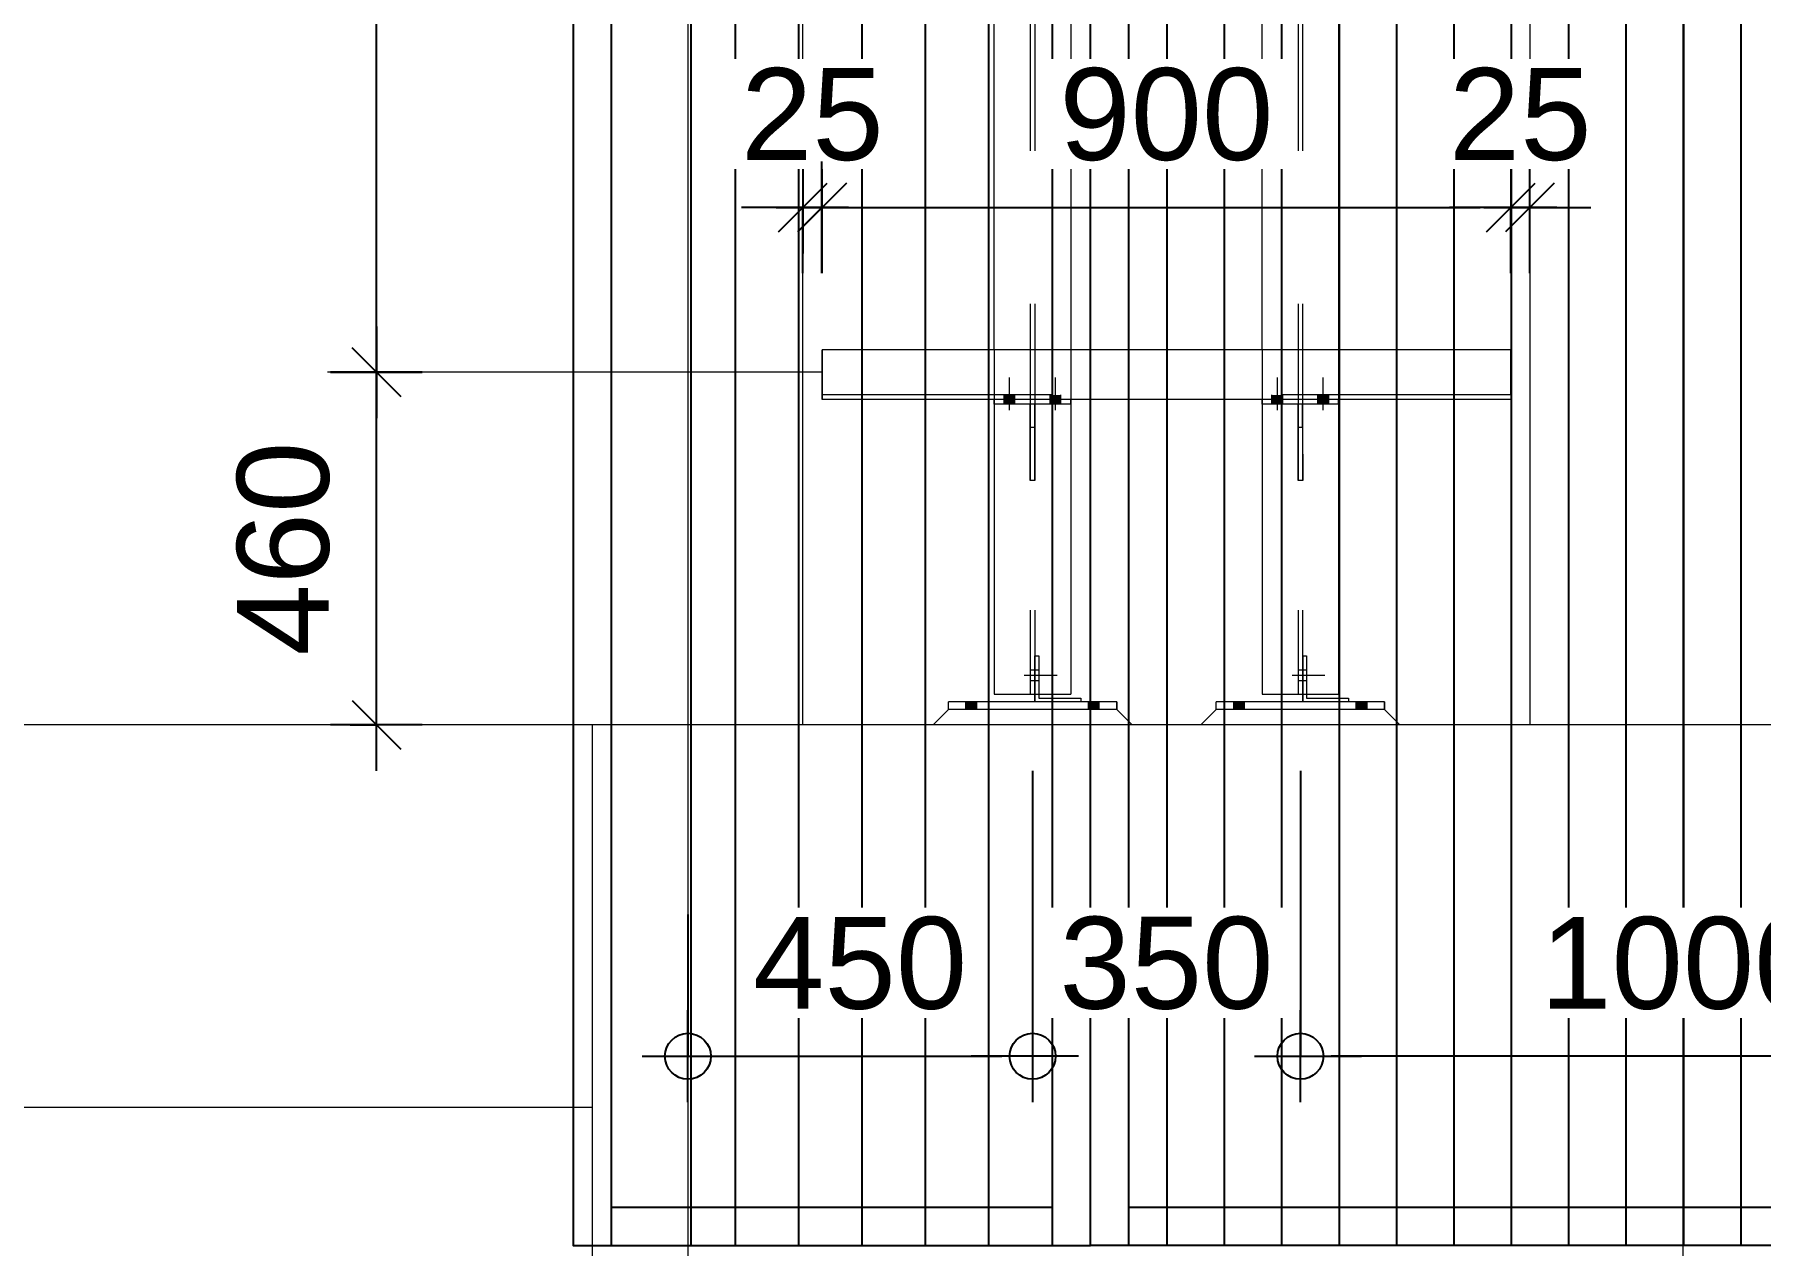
# Model space of a CAD drawing. Header units: millimetres. Extents: x 663313 to 1226001, y 1431724 to 1620898.
# Drawn here: x 663576.175 to 663578.43, y 1524735.198 to 1524736.78 of the extents above; entities that cross this region are included whole.
import ezdxf

# ---------------------------------------------------------------- set-up
doc = ezdxf.new("R2010")
doc.units = ezdxf.units.MM
for name, pattern in [('Grid Line', [22.225, 12.7, -3.175, 3.175, -3.175]), ('HIDDEN', [0.375, 0.25, -0.125]), ('XKITLINE00', [0]), ('XKITLINE02', [4, 2, -2])]:
    doc.linetypes.add(name, pattern=pattern)
doc.layers.get('Defpoints').update_dxf_attribs({"color": 140})
doc.layers.add('000 - 0_HIDE_OBJ_FRAMING_DEF_SUB', color=1, linetype='Continuous', plot=False)
doc.layers.add('000 - D I M', color=1, linetype='Continuous')
doc.layers.add('VPORT', color=250, linetype='Continuous')
for name, color, linetype, lineweight in [('A-GENM', 29, 'Continuous', 9), ('Bolt', 7, 'Continuous', 0), ('Part', 2, 'Continuous', 0), ('S-GRID', 1, 'Continuous', 9)]:
    doc.layers.add(name, color=color, linetype=linetype, lineweight=lineweight)
doc.styles.add('Arial', font='arial.ttf')
doc.dimstyles.new('Dim - 40 - Cen', dxfattribs={"dimscale": 0.04, "dimtxt": 3, "dimasz": 1, "dimexe": 0, "dimexo": 2.5, "dimgap": 1.5, "dimtad": 1, "dimdec": 0, "dimlfac": 1000, "dimzin": 1, "dimdsep": 46, "dimtxsty": 'Arial', "dimblk": 'CEN1', "dimcen": 0.09, "dimclrd": 1, "dimclre": 49, "dimclrt": 3, "dimadec": 0, "dimazin": 0, "dimtfac": 1, "dimtdec": 0, "dimtix": 1, "dimtofl": 0, "dimtmove": 2, "dimatfit": 3, "dimfxl": 1, "dimtfill": 1, "dimtfillclr": 256, "dimtolj": 1, "dimtzin": 0, "dimarcsym": 0})
doc.dimstyles.new('Dim - 40 - End', dxfattribs={"dimscale": 0.04, "dimtxt": 3, "dimasz": 1, "dimexe": 0, "dimexo": 2.5, "dimgap": 1.5, "dimtad": 1, "dimdec": 0, "dimlfac": 1000, "dimzin": 1, "dimdsep": 46, "dimtxsty": 'Arial', "dimblk": 'END', "dimcen": 0.09, "dimclrd": 1, "dimclre": 49, "dimclrt": 3, "dimadec": 0, "dimazin": 0, "dimtfac": 1, "dimtdec": 0, "dimtix": 1, "dimtofl": 0, "dimtmove": 2, "dimatfit": 3, "dimfxl": 1, "dimtfill": 1, "dimtfillclr": 256, "dimtolj": 1, "dimtzin": 0, "dimarcsym": 0})

# ---------------------------------------------------------------- blocks, each defined once
blk = doc.blocks.new('GM_Louver Grill Vertical Z1 - Z Profile-V256-ENT 4 ELE-2 sheet')
at = {"layer": '000 - 0_HIDE_OBJ_FRAMING_DEF_SUB'}
blk.add_line((-142238.2, 105670), (-142238.2, 110050), dxfattribs=at)
blk = doc.blocks.new('5')
at = {"layer": '000 - 0_HIDE_OBJ_FRAMING_DEF_SUB'}
for p, q in [((1849149.8, 110050), (1849149.8, 105670)), ((1849726.1, 105670), (1849726.1, 110050)), ((1849826.1, 105670), (1849826.1, 110050)), ((1849149.8, 105720), (1849726.1, 105720)), ((1849826.1, 105720), (1851226.1, 105720))]:
    blk.add_line(p, q, dxfattribs=at)
for points in [[(1849776.1, 110050), (1849099.8, 110050), (1849099.8, 105670), (1849776.1, 105670)], [(1849776.1, 110050), (1851276.1, 110050), (1851276.1, 105670), (1849776.1, 105670)]]:
    blk.add_lwpolyline(points, close=True, dxfattribs=at)
at = {"layer": 'A-GENM'}
for p in [(1991550.2, 0), (1991633, 0), (1991715.8, 0), (1991798.6, 0), (1991881.5, 0), (1992114.3, 0), (1992189.3, 0), (1992264.3, 0), (1992339.3, 0), (1992414.3, 0), (1992489.3, 0), (1992564.3, 0), (1992639.3, 0), (1992714.3, 0), (1992789.3, 0), (1992864.3, 0)]:
    blk.add_blockref('GM_Louver Grill Vertical Z1 - Z Profile-V256-ENT 4 ELE-2 sheet', p, dxfattribs=at)
blk = doc.blocks.new('CEN1')
at = {"color": 1}
for p, q in [((0, 1.5), (0, -1.5)), ((1.5, 0), (-1.5, 0))]:
    blk.add_line(p, q, dxfattribs=at)
at = {"color": 3}
blk.add_circle((0, 0), 0.75, dxfattribs=at)
blk = doc.blocks.new('*D4167')
at = {"layer": '000 - D I M', "color": 49, "lineweight": -2, "transparency": 16777216}
for p, q in [((663577.8288, 1524735.7015), (663577.8288, 1524735.4452)), ((663578.8285, 1524735.6005), (663578.8285, 1524735.4452))]:
    blk.add_line(p, q, dxfattribs=at)
at = {"layer": '000 - D I M', "color": 1, "lineweight": -2, "transparency": 16777216}
blk.add_line((663578.7885, 1524735.4452), (663577.8688, 1524735.4452), dxfattribs=at)
at = {"layer": 'Defpoints', "color": 0, "transparency": 16777216}
for p in [(663577.8288, 1524735.8015), (663578.8285, 1524735.7005), (663577.8288, 1524735.4452)]:
    blk.add_point(p, dxfattribs=at)
at = {"layer": '000 - D I M', "color": 1, "lineweight": -2, "transparency": 16777216, "xscale": 0.04, "yscale": 0.04, "zscale": 0.04, "rotation": 180}
blk.add_blockref('CEN1', (663577.8288, 1524735.4452), dxfattribs=at)
at = {"layer": '000 - D I M', "color": 1, "lineweight": -2, "transparency": 16777216, "xscale": 0.04, "yscale": 0.04, "zscale": 0.04}
blk.add_blockref('CEN1', (663578.8285, 1524735.4452), dxfattribs=at)
at = {"layer": '000 - D I M', "color": 3, "transparency": 16777216, "insert": (663578.3286, 1524735.5664), "char_height": 0.12, "attachment_point": 5, "style": 'Arial', "bg_fill": 3, "box_fill_scale": 1.1, "bg_fill_color": 256, "bg_fill_true_color": 13158600, "bg_fill_transparency": 0}
blk.add_mtext('\\A1;1000', dxfattribs=at)
blk = doc.blocks.new('*A15522025')
at = {"layer": 'Bolt'}
for points in [[(268.458, 157.265), (268.458, 157.225), (268.365, 157.225), (268.365, 157.265)], [(268.459, 157.225), (268.459, 157.185), (268.365, 157.185), (268.365, 157.225)], [(268.858, 157.265), (268.858, 157.225), (268.765, 157.225), (268.765, 157.265)], [(268.859, 157.225), (268.859, 157.185), (268.765, 157.185), (268.765, 157.225)]]:
    blk.add_hatch(color=256, dxfattribs=at).paths.add_polyline_path(points, flags=17)
at = {"layer": 'Bolt', "linetype": 'XKITLINE00', "lineweight": 0}
for p, q in [((268.412, 157.132), (268.412, 157.418)), ((268.812, 157.132), (268.812, 157.418)), ((268.365, 157.225), (268.365, 157.265)), ((268.365, 157.185), (268.365, 157.225)), ((268.458, 157.225), (268.458, 157.265)), ((268.459, 157.185), (268.459, 157.225)), ((268.765, 157.225), (268.765, 157.265)), ((268.765, 157.185), (268.765, 157.225)), ((268.858, 157.225), (268.858, 157.265)), ((268.859, 157.185), (268.859, 157.225))]:
    blk.add_line(p, q, dxfattribs=at)
blk = doc.blocks.new('*A15532026')
at = {"layer": 'Part', "linetype": 'XKITLINE00', "lineweight": 0}
for p, q in [((268.591434, 156.985138), (268.591434, 157.185138)), ((268.631434, 157.185138), (268.591434, 157.185138)), ((268.631434, 156.985138), (268.631434, 157.185138)), ((268.63202, 156.518471), (268.63202, 157.185138)), ((268.591873, 156.518471), (268.591434, 156.985138)), ((268.591434, 156.985138), (268.631434, 156.985138)), ((268.631434, 156.985138), (268.631873, 156.518471)), ((268.63202, 156.518471), (268.591873, 156.518471)), ((268.631873, 156.518471), (268.63202, 156.518471))]:
    blk.add_line(p, q, dxfattribs=at)
at = {"layer": 'Part', "linetype": 'XKITLINE02', "lineweight": 0}
for p, q in [((268.591434, 157.185138), (268.59202, 157.185138)), ((268.59202, 157.185138), (268.59202, 156.518471)), ((268.631434, 157.185138), (268.63202, 157.185138)), ((268.63202, 157.185138), (268.631434, 157.185138)), ((268.59202, 156.518471), (268.591873, 156.518471))]:
    blk.add_line(p, q, dxfattribs=at)
blk = doc.blocks.new('*A15542027')
at = {"layer": 'Part', "linetype": 'XKITLINE00', "lineweight": 0}
for p, q in [((268.278101, 157.185138), (268.278101, 157.225138)), ((268.944768, 157.185138), (268.278101, 157.185138)), ((268.944768, 157.185138), (268.944768, 157.225138)), ((268.945353, 157.185138), (268.944768, 157.185138)), ((268.945353, 157.185138), (268.944768, 157.185138)), ((268.945353, 157.225138), (268.945353, 157.185138))]:
    blk.add_line(p, q, dxfattribs=at)
at = {"layer": 'Part', "linetype": 'XKITLINE02', "lineweight": 0}
for p, q in [((268.945353, 157.225138), (268.278101, 157.225138)), ((268.278686, 157.185138), (268.278686, 157.225138)), ((268.944768, 157.225138), (268.945353, 157.225138))]:
    blk.add_line(p, q, dxfattribs=at)
blk = doc.blocks.new('*A15552028')
at = {"layer": 'Bolt'}
for points in [[(270.792, 157.265), (270.792, 157.225), (270.698, 157.225), (270.698, 157.265)], [(270.792, 157.225), (270.792, 157.185), (270.698, 157.185), (270.698, 157.225)], [(271.192, 157.265), (271.192, 157.225), (271.098, 157.225), (271.098, 157.265)], [(271.192, 157.225), (271.192, 157.185), (271.098, 157.185), (271.098, 157.225)]]:
    blk.add_hatch(color=256, dxfattribs=at).paths.add_polyline_path(points, flags=17)
at = {"layer": 'Bolt', "linetype": 'XKITLINE00', "lineweight": 0}
for p, q in [((270.745, 157.132), (270.745, 157.418)), ((271.145, 157.132), (271.145, 157.418)), ((270.698, 157.225), (270.698, 157.265)), ((270.698, 157.185), (270.698, 157.225)), ((270.792, 157.225), (270.792, 157.265)), ((270.792, 157.185), (270.792, 157.225)), ((271.098, 157.225), (271.098, 157.265)), ((271.098, 157.185), (271.098, 157.225)), ((271.192, 157.225), (271.192, 157.265)), ((271.192, 157.185), (271.192, 157.225))]:
    blk.add_line(p, q, dxfattribs=at)
blk = doc.blocks.new('*A15562029')
at = {"layer": 'Part', "linetype": 'XKITLINE00', "lineweight": 0}
for p, q in [((270.924767, 156.985138), (270.924767, 157.185138)), ((270.964767, 157.185138), (270.924767, 157.185138)), ((270.964767, 156.985138), (270.964767, 157.185138)), ((270.965352, 156.518471), (270.965352, 157.185138)), ((270.925206, 156.518471), (270.924767, 156.985138)), ((270.924767, 156.985138), (270.964767, 156.985138)), ((270.964767, 156.985138), (270.965206, 156.518471)), ((270.965352, 156.518471), (270.925206, 156.518471)), ((270.965206, 156.518471), (270.965352, 156.518471))]:
    blk.add_line(p, q, dxfattribs=at)
at = {"layer": 'Part', "linetype": 'XKITLINE02', "lineweight": 0}
for p, q in [((270.924767, 157.185138), (270.925352, 157.185138)), ((270.925352, 157.185138), (270.925352, 156.518471)), ((270.964767, 157.185138), (270.965352, 157.185138)), ((270.965352, 157.185138), (270.964767, 157.185138)), ((270.925352, 156.518471), (270.925206, 156.518471))]:
    blk.add_line(p, q, dxfattribs=at)
blk = doc.blocks.new('*A15572030')
at = {"layer": 'Part', "linetype": 'XKITLINE00', "lineweight": 0}
for p, q in [((270.611434, 157.185138), (270.611434, 157.225138)), ((271.2781, 157.185138), (270.611434, 157.185138)), ((271.2781, 157.185138), (271.2781, 157.225138)), ((271.278686, 157.185138), (271.2781, 157.185138)), ((271.278686, 157.185138), (271.2781, 157.185138)), ((271.278686, 157.225138), (271.278686, 157.185138))]:
    blk.add_line(p, q, dxfattribs=at)
at = {"layer": 'Part', "linetype": 'XKITLINE02', "lineweight": 0}
for p, q in [((271.278686, 157.225138), (270.611434, 157.225138)), ((270.612019, 157.185138), (270.612019, 157.225138)), ((271.2781, 157.225138), (271.278686, 157.225138))]:
    blk.add_line(p, q, dxfattribs=at)
blk = doc.blocks.new('*A15582031')
at = {"layer": 'Bolt'}
for points in [[(268.126, 154.592), (268.126, 154.525), (268.032, 154.525), (268.032, 154.592)], [(269.192, 154.592), (269.192, 154.525), (269.099, 154.525), (269.099, 154.592)]]:
    blk.add_hatch(color=256, dxfattribs=at).paths.add_polyline_path(points, flags=17)
at = {"layer": 'Bolt', "linetype": 'XKITLINE00', "lineweight": 0}
for p, q in [((268.032, 154.525), (268.032, 154.592)), ((268.079, 154.525), (268.079, 154.592)), ((268.126, 154.525), (268.126, 154.592)), ((269.099, 154.525), (269.099, 154.592)), ((269.146, 154.525), (269.146, 154.592)), ((269.192, 154.525), (269.192, 154.592))]:
    blk.add_line(p, q, dxfattribs=at)
blk = doc.blocks.new('*A15592032')
at = {"layer": 'Bolt', "linetype": 'XKITLINE02', "lineweight": 0}
for p, q in [((268.592229, 154.871804), (268.632229, 154.871804)), ((268.632168, 154.871804), (268.665502, 154.871804)), ((268.539463, 154.825138), (268.825597, 154.825138)), ((268.592297, 154.778471), (268.632297, 154.778471)), ((268.632358, 154.778471), (268.665692, 154.778471))]:
    blk.add_line(p, q, dxfattribs=at)
blk = doc.blocks.new('*A15602033')
at = {"layer": 'Part', "linetype": 'XKITLINE02', "lineweight": 0}
for p, q in [((268.632117, 154.991804), (268.665743, 154.991804)), ((268.632117, 154.991804), (268.632117, 154.658471)), ((268.63241, 154.591804), (268.63241, 154.991804)), ((268.66545, 154.991804), (268.66545, 154.658471)), ((268.665743, 154.991804), (268.665743, 154.658471)), ((269.03241, 154.591804), (268.632117, 154.591804))]:
    blk.add_line(p, q, dxfattribs=at)
at = {"layer": 'Part', "linetype": 'XKITLINE00', "lineweight": 0}
for p, q in [((268.632117, 154.658471), (268.632117, 154.591804)), ((268.66545, 154.658471), (268.66545, 154.625138)), ((268.66545, 154.625138), (269.032117, 154.625138)), ((268.665743, 154.658471), (268.665743, 154.625138)), ((269.032117, 154.625138), (269.03241, 154.625138)), ((269.03241, 154.625138), (269.032117, 154.625138)), ((269.032117, 154.625138), (269.032117, 154.591804)), ((269.03241, 154.625138), (269.03241, 154.591804))]:
    blk.add_line(p, q, dxfattribs=at)
blk = doc.blocks.new('*A15612034')
at = {"layer": 'Part', "linetype": 'XKITLINE00', "lineweight": 0}
for p, q in [((267.878662, 154.525138), (267.745231, 154.391804)), ((269.345328, 154.525138), (267.878662, 154.525138)), ((269.345865, 154.525138), (269.345328, 154.525138)), ((269.345328, 154.525138), (269.478564, 154.391804)), ((269.479296, 154.391804), (269.345865, 154.525138))]:
    blk.add_line(p, q, dxfattribs=at)
at = {"layer": 'Part', "linetype": 'XKITLINE02', "lineweight": 0}
for p, q in [((267.745963, 154.391804), (267.879198, 154.525138)), ((269.345865, 154.525138), (269.345328, 154.525138)), ((267.745231, 154.391804), (267.745963, 154.391804)), ((269.479296, 154.391804), (267.745231, 154.391804))]:
    blk.add_line(p, q, dxfattribs=at)
blk = doc.blocks.new('*A15622035')
at = {"layer": 'Part', "linetype": 'XKITLINE00', "lineweight": 0}
for p, q in [((269.345865, 154.591804), (267.878662, 154.591804)), ((267.878662, 154.525138), (267.878662, 154.591804)), ((269.345328, 154.591804), (269.345865, 154.591804)), ((269.345328, 154.591804), (269.345328, 154.525138)), ((269.345865, 154.525138), (269.345865, 154.591804)), ((269.345865, 154.525138), (267.878662, 154.525138)), ((269.345328, 154.525138), (269.345865, 154.525138))]:
    blk.add_line(p, q, dxfattribs=at)
at = {"layer": 'Part', "linetype": 'XKITLINE02', "lineweight": 0}
blk.add_line((267.879198, 154.525138), (267.879198, 154.591804), dxfattribs=at)
blk = doc.blocks.new('*A15632036')
at = {"layer": 'Bolt'}
for points in [[(270.459, 154.592), (270.459, 154.525), (270.366, 154.525), (270.366, 154.592)], [(271.526, 154.592), (271.526, 154.525), (271.432, 154.525), (271.432, 154.592)]]:
    blk.add_hatch(color=256, dxfattribs=at).paths.add_polyline_path(points, flags=17)
at = {"layer": 'Bolt', "linetype": 'XKITLINE00', "lineweight": 0}
for p, q in [((270.366, 154.525), (270.366, 154.592)), ((270.412, 154.525), (270.412, 154.592)), ((270.459, 154.525), (270.459, 154.592)), ((271.432, 154.525), (271.432, 154.592)), ((271.479, 154.525), (271.479, 154.592)), ((271.526, 154.525), (271.526, 154.592))]:
    blk.add_line(p, q, dxfattribs=at)
blk = doc.blocks.new('*A15642037')
at = {"layer": 'Bolt', "linetype": 'XKITLINE02', "lineweight": 0}
for p, q in [((270.925562, 154.871804), (270.965562, 154.871804)), ((270.965501, 154.871804), (270.998834, 154.871804)), ((270.872796, 154.825138), (271.158929, 154.825138)), ((270.92563, 154.778471), (270.96563, 154.778471)), ((270.965691, 154.778471), (270.999024, 154.778471))]:
    blk.add_line(p, q, dxfattribs=at)
blk = doc.blocks.new('*A15652038')
at = {"layer": 'Part', "linetype": 'XKITLINE02', "lineweight": 0}
for p, q in [((270.96545, 154.991804), (270.999076, 154.991804)), ((270.96545, 154.991804), (270.96545, 154.658471)), ((270.965742, 154.591804), (270.965742, 154.991804)), ((270.998783, 154.991804), (270.998783, 154.658471)), ((270.999076, 154.991804), (270.999076, 154.658471)), ((271.365742, 154.591804), (270.96545, 154.591804))]:
    blk.add_line(p, q, dxfattribs=at)
at = {"layer": 'Part', "linetype": 'XKITLINE00', "lineweight": 0}
for p, q in [((270.96545, 154.658471), (270.96545, 154.591804)), ((270.998783, 154.658471), (270.998783, 154.625138)), ((270.998783, 154.625138), (271.36545, 154.625138)), ((270.999076, 154.658471), (270.999076, 154.625138)), ((271.36545, 154.625138), (271.365742, 154.625138)), ((271.365742, 154.625138), (271.36545, 154.625138)), ((271.36545, 154.625138), (271.36545, 154.591804)), ((271.365742, 154.625138), (271.365742, 154.591804))]:
    blk.add_line(p, q, dxfattribs=at)
blk = doc.blocks.new('*A15662039')
at = {"layer": 'Part', "linetype": 'XKITLINE00', "lineweight": 0}
for p, q in [((270.211995, 154.525138), (270.078564, 154.391804)), ((271.678661, 154.525138), (270.211995, 154.525138)), ((271.679197, 154.525138), (271.678661, 154.525138)), ((271.678661, 154.525138), (271.811897, 154.391804)), ((271.812628, 154.391804), (271.679197, 154.525138))]:
    blk.add_line(p, q, dxfattribs=at)
at = {"layer": 'Part', "linetype": 'XKITLINE02', "lineweight": 0}
for p, q in [((270.079295, 154.391804), (270.212531, 154.525138)), ((271.679197, 154.525138), (271.678661, 154.525138)), ((270.078564, 154.391804), (270.079295, 154.391804)), ((271.812628, 154.391804), (270.078564, 154.391804))]:
    blk.add_line(p, q, dxfattribs=at)
blk = doc.blocks.new('*A15672040')
at = {"layer": 'Part', "linetype": 'XKITLINE00', "lineweight": 0}
for p, q in [((271.679197, 154.591804), (270.211995, 154.591804)), ((270.211995, 154.525138), (270.211995, 154.591804)), ((271.678661, 154.591804), (271.679197, 154.591804)), ((271.678661, 154.591804), (271.678661, 154.525138)), ((271.679197, 154.525138), (271.679197, 154.591804)), ((271.679197, 154.525138), (270.211995, 154.525138)), ((271.678661, 154.525138), (271.679197, 154.525138))]:
    blk.add_line(p, q, dxfattribs=at)
at = {"layer": 'Part', "linetype": 'XKITLINE02', "lineweight": 0}
blk.add_line((270.212531, 154.525138), (270.212531, 154.591804), dxfattribs=at)
blk = doc.blocks.new('*A15682041')
at = {"layer": 'Part', "linetype": 'XKITLINE00', "lineweight": 0}
for p, q in [((266.778108, 157.225138), (266.778108, 157.658471)), ((266.778108, 157.658471), (266.778147, 157.658471)), ((272.778668, 157.658471), (266.778108, 157.658471)), ((272.778059, 157.658471), (272.778059, 157.225138)), ((272.778629, 157.265138), (272.778629, 157.658471)), ((272.778668, 157.225138), (266.778108, 157.225138)), ((272.778629, 157.265138), (272.778059, 157.265138)), ((272.778098, 157.265138), (272.778629, 157.265138)), ((272.778668, 157.265138), (272.778668, 157.225138))]:
    blk.add_line(p, q, dxfattribs=at)
at = {"layer": 'Part', "linetype": 'XKITLINE02', "lineweight": 0}
for p, q in [((266.778147, 157.658471), (266.778147, 157.265138)), ((266.778678, 157.265138), (266.778678, 157.658471)), ((266.778678, 157.658471), (266.778717, 157.658471)), ((266.778717, 157.658471), (266.778717, 157.225138)), ((272.778098, 157.658471), (272.778059, 157.658471)), ((272.778098, 157.265138), (272.778098, 157.658471)), ((272.778668, 157.658471), (272.778629, 157.658471)), ((272.778668, 157.658471), (272.778668, 157.265138)), ((266.778717, 157.225138), (266.778108, 157.225138)), ((266.778147, 157.265138), (266.778678, 157.265138)), ((272.778059, 157.265138), (266.778147, 157.265138))]:
    blk.add_line(p, q, dxfattribs=at)
blk = doc.blocks.new('*A2839727')
at = {"layer": 'Part', "linetype": 'XKITLINE00', "lineweight": 0}
for p, q in [((285.979566, 90.984542), (285.979566, 103.584542)), ((285.979566, 103.584542), (286.979566, 103.584542)), ((286.979566, 103.584542), (286.979566, 90.984542)), ((285.979566, 90.274542), (285.979566, 86.484542)), ((286.979566, 90.274542), (286.979566, 86.484542)), ((285.979566, 86.484542), (286.979566, 86.484542))]:
    blk.add_line(p, q, dxfattribs=at)
at = {"layer": 'Part', "linetype": 'XKITLINE02', "lineweight": 0}
for p, q in [((286.449566, 103.584542), (286.449566, 86.484542)), ((286.509566, 103.584542), (286.509566, 86.484542)), ((285.979566, 90.984542), (285.979566, 90.274542)), ((286.979566, 90.984542), (286.979566, 90.274542))]:
    blk.add_line(p, q, dxfattribs=at)
blk = doc.blocks.new('*D3991')
at = {"layer": '000 - D I M', "color": 49, "lineweight": -2, "transparency": 16777216}
for p, q in [((663577.4788, 1524735.8181), (663577.4788, 1524735.4452)), ((663577.8288, 1524735.8181), (663577.8288, 1524735.4452))]:
    blk.add_line(p, q, dxfattribs=at)
at = {"layer": '000 - D I M', "color": 1, "lineweight": -2, "transparency": 16777216}
for p, q in [((663577.4388, 1524735.4452), (663577.3988, 1524735.4452)), ((663577.8688, 1524735.4452), (663577.9088, 1524735.4452))]:
    blk.add_line(p, q, dxfattribs=at)
at = {"layer": 'Defpoints', "color": 0, "transparency": 16777216}
for p in [(663577.4788, 1524735.9181), (663577.8288, 1524735.9181), (663577.4788, 1524735.4452)]:
    blk.add_point(p, dxfattribs=at)
at = {"layer": '000 - D I M', "color": 1, "lineweight": -2, "transparency": 16777216, "xscale": 0.04, "yscale": 0.04, "zscale": 0.04}
blk.add_blockref('CEN1', (663577.4788, 1524735.4452), dxfattribs=at)
at = {"layer": '000 - D I M', "color": 1, "lineweight": -2, "transparency": 16777216, "xscale": 0.04, "yscale": 0.04, "zscale": 0.04, "rotation": 180}
blk.add_blockref('CEN1', (663577.8288, 1524735.4452), dxfattribs=at)
at = {"layer": '000 - D I M', "color": 3, "transparency": 16777216, "insert": (663577.6538, 1524735.5665), "char_height": 0.12, "attachment_point": 5, "style": 'Arial', "bg_fill": 3, "box_fill_scale": 1.1, "bg_fill_color": 256, "bg_fill_true_color": 13158600, "bg_fill_transparency": 0}
blk.add_mtext('\\A1;350', dxfattribs=at)
blk = doc.blocks.new('*D3992')
at = {"layer": '000 - D I M', "color": 49, "lineweight": -2, "transparency": 16777216}
for p, q in [((663577.4788, 1524735.8181), (663577.4788, 1524735.4452)), ((663577.0285, 1524735.6303), (663577.0285, 1524735.4452))]:
    blk.add_line(p, q, dxfattribs=at)
at = {"layer": '000 - D I M', "color": 1, "lineweight": -2, "transparency": 16777216}
blk.add_line((663577.0685, 1524735.4452), (663577.4388, 1524735.4452), dxfattribs=at)
at = {"layer": 'Defpoints', "color": 0, "transparency": 16777216}
for p in [(663577.4788, 1524735.9181), (663577.0285, 1524735.7303), (663577.4788, 1524735.4452)]:
    blk.add_point(p, dxfattribs=at)
at = {"layer": '000 - D I M', "color": 1, "lineweight": -2, "transparency": 16777216, "xscale": 0.04, "yscale": 0.04, "zscale": 0.04, "rotation": 180}
blk.add_blockref('CEN1', (663577.0285, 1524735.4452), dxfattribs=at)
at = {"layer": '000 - D I M', "color": 1, "lineweight": -2, "transparency": 16777216, "xscale": 0.04, "yscale": 0.04, "zscale": 0.04}
blk.add_blockref('CEN1', (663577.4788, 1524735.4452), dxfattribs=at)
at = {"layer": '000 - D I M', "color": 3, "transparency": 16777216, "insert": (663577.2536, 1524735.5664), "char_height": 0.12, "attachment_point": 5, "style": 'Arial', "bg_fill": 3, "box_fill_scale": 1.1, "bg_fill_color": 256, "bg_fill_true_color": 13158600, "bg_fill_transparency": 0}
blk.add_mtext('\\A1;450', dxfattribs=at)
blk = doc.blocks.new('END')
at = {"color": 1}
for p, q in [((0, 1.5), (0, -1.5)), ((1.5, 0), (-1.5, 0))]:
    blk.add_line(p, q, dxfattribs=at)
at = {"color": 3}
blk.add_line((-0.795, -0.795), (0.795, 0.795), dxfattribs=at)
blk = doc.blocks.new('*D3993')
at = {"layer": '000 - D I M', "color": 49, "lineweight": -2, "transparency": 16777216}
for p, q in [((663576.5871, 1524736.3386), (663576.6214, 1524736.3386)), ((663576.5871, 1524735.8781), (663576.6214, 1524735.8781))]:
    blk.add_line(p, q, dxfattribs=at)
at = {"layer": '000 - D I M', "color": 1, "lineweight": -2, "transparency": 16777216}
blk.add_line((663576.6214, 1524735.9181), (663576.6214, 1524736.2986), dxfattribs=at)
at = {"layer": 'Defpoints', "color": 0, "transparency": 16777216}
for p in [(663576.6214, 1524736.3386), (663576.6871, 1524736.3386), (663576.6871, 1524735.8781)]:
    blk.add_point(p, dxfattribs=at)
at = {"layer": '000 - D I M', "color": 1, "lineweight": -2, "transparency": 16777216, "xscale": 0.04, "yscale": 0.04, "zscale": 0.04}
for p, rotation in [((663576.6214, 1524736.3386), 90), ((663576.6214, 1524735.8781), 270)]:
    blk.add_blockref('END', p, dxfattribs=dict(at, rotation=rotation))
at = {"layer": '000 - D I M', "color": 3, "transparency": 16777216, "insert": (663576.5001, 1524736.1083), "char_height": 0.12, "attachment_point": 5, "rotation": 90, "style": 'Arial', "bg_fill": 3, "box_fill_scale": 1.1, "bg_fill_color": 256, "bg_fill_true_color": 13158600, "bg_fill_transparency": 0}
blk.add_mtext('\\A1;460', dxfattribs=at)
blk = doc.blocks.new('*D3994')
at = {"layer": '000 - D I M', "color": 49, "lineweight": -2, "transparency": 16777216}
for p, q in [((663576.9557, 1524737.6681), (663576.6214, 1524737.6681)), ((663576.6087, 1524736.3386), (663576.6214, 1524736.3386))]:
    blk.add_line(p, q, dxfattribs=at)
at = {"layer": '000 - D I M', "color": 1, "lineweight": -2, "transparency": 16777216}
blk.add_line((663576.6214, 1524736.3786), (663576.6214, 1524737.6281), dxfattribs=at)
at = {"layer": 'Defpoints', "color": 0, "transparency": 16777216}
for p in [(663576.6214, 1524737.6681), (663577.0557, 1524737.6681), (663576.7087, 1524736.3386)]:
    blk.add_point(p, dxfattribs=at)
at = {"layer": '000 - D I M', "color": 1, "lineweight": -2, "transparency": 16777216, "xscale": 0.04, "yscale": 0.04, "zscale": 0.04}
for p, rotation in [((663576.6214, 1524737.6681), 90), ((663576.6214, 1524736.3386), 270)]:
    blk.add_blockref('END', p, dxfattribs=dict(at, rotation=rotation))
at = {"layer": '000 - D I M', "color": 3, "transparency": 16777216, "insert": (663576.5001, 1524737.0033), "char_height": 0.12, "attachment_point": 5, "rotation": 90, "style": 'Arial', "bg_fill": 3, "box_fill_scale": 1.1, "bg_fill_color": 256, "bg_fill_true_color": 13158600, "bg_fill_transparency": 0}
blk.add_mtext('\\A1;1330', dxfattribs=at)
blk = doc.blocks.new('*D4010')
at = {"layer": '000 - D I M', "color": 1, "lineweight": -2, "transparency": 16777216}
for p, q in [((663577.1385, 1524736.5538), (663577.0985, 1524736.5538)), ((663577.2438, 1524736.5538), (663577.2838, 1524736.5538))]:
    blk.add_line(p, q, dxfattribs=at)
at = {"layer": '000 - D I M', "color": 49, "lineweight": -2, "transparency": 16777216}
for p, q in [((663577.1785, 1524736.4681), (663577.1785, 1524736.5538)), ((663577.2038, 1524736.4681), (663577.2038, 1524736.5538))]:
    blk.add_line(p, q, dxfattribs=at)
at = {"layer": 'Defpoints', "color": 0, "transparency": 16777216}
for p in [(663577.1785, 1524736.5538), (663577.1785, 1524736.3681), (663577.2038, 1524736.3681)]:
    blk.add_point(p, dxfattribs=at)
at = {"layer": '000 - D I M', "color": 1, "lineweight": -2, "transparency": 16777216, "xscale": 0.04, "yscale": 0.04, "zscale": 0.04}
blk.add_blockref('END', (663577.1785, 1524736.5538), dxfattribs=at)
at = {"layer": '000 - D I M', "color": 1, "lineweight": -2, "transparency": 16777216, "xscale": 0.04, "yscale": 0.04, "zscale": 0.04, "rotation": 180}
blk.add_blockref('END', (663577.2038, 1524736.5538), dxfattribs=at)
at = {"layer": '000 - D I M', "color": 3, "transparency": 16777216, "insert": (663577.1911, 1524736.6751), "char_height": 0.12, "attachment_point": 5, "style": 'Arial', "bg_fill": 3, "box_fill_scale": 1.1, "bg_fill_color": 256, "bg_fill_true_color": 13158600, "bg_fill_transparency": 0}
blk.add_mtext('\\A1;25', dxfattribs=at)
blk = doc.blocks.new('*D4011')
at = {"layer": '000 - D I M', "color": 49, "lineweight": -2, "transparency": 16777216}
for p, q in [((663577.2037, 1524736.4681), (663577.2037, 1524736.5538)), ((663578.1037, 1524736.4681), (663578.1037, 1524736.5538))]:
    blk.add_line(p, q, dxfattribs=at)
at = {"layer": '000 - D I M', "color": 1, "lineweight": -2, "transparency": 16777216}
blk.add_line((663577.2437, 1524736.5538), (663578.0637, 1524736.5538), dxfattribs=at)
at = {"layer": 'Defpoints', "color": 0, "transparency": 16777216}
for p in [(663578.1037, 1524736.5538), (663577.2037, 1524736.3681), (663578.1037, 1524736.3681)]:
    blk.add_point(p, dxfattribs=at)
at = {"layer": '000 - D I M', "color": 1, "lineweight": -2, "transparency": 16777216, "xscale": 0.04, "yscale": 0.04, "zscale": 0.04, "rotation": 180}
blk.add_blockref('END', (663577.2037, 1524736.5538), dxfattribs=at)
at = {"layer": '000 - D I M', "color": 1, "lineweight": -2, "transparency": 16777216, "xscale": 0.04, "yscale": 0.04, "zscale": 0.04}
blk.add_blockref('END', (663578.1037, 1524736.5538), dxfattribs=at)
at = {"layer": '000 - D I M', "color": 3, "transparency": 16777216, "insert": (663577.6537, 1524736.6751), "char_height": 0.12, "attachment_point": 5, "style": 'Arial', "bg_fill": 3, "box_fill_scale": 1.1, "bg_fill_color": 256, "bg_fill_true_color": 13158600, "bg_fill_transparency": 0}
blk.add_mtext('\\A1;900', dxfattribs=at)
blk = doc.blocks.new('*D4012')
at = {"layer": '000 - D I M', "color": 1, "lineweight": -2, "transparency": 16777216}
for p, q in [((663578.0637, 1524736.5538), (663578.0237, 1524736.5538)), ((663578.1685, 1524736.5538), (663578.2085, 1524736.5538))]:
    blk.add_line(p, q, dxfattribs=at)
at = {"layer": '000 - D I M', "color": 49, "lineweight": -2, "transparency": 16777216}
for p, q in [((663578.1037, 1524736.4681), (663578.1037, 1524736.5538)), ((663578.1285, 1524736.4681), (663578.1285, 1524736.5538))]:
    blk.add_line(p, q, dxfattribs=at)
at = {"layer": 'Defpoints', "color": 0, "transparency": 16777216}
for p in [(663578.1285, 1524736.5538), (663578.1037, 1524736.3681), (663578.1285, 1524736.3681)]:
    blk.add_point(p, dxfattribs=at)
at = {"layer": '000 - D I M', "color": 1, "lineweight": -2, "transparency": 16777216, "xscale": 0.04, "yscale": 0.04, "zscale": 0.04}
blk.add_blockref('END', (663578.1037, 1524736.5538), dxfattribs=at)
at = {"layer": '000 - D I M', "color": 1, "lineweight": -2, "transparency": 16777216, "xscale": 0.04, "yscale": 0.04, "zscale": 0.04, "rotation": 180}
blk.add_blockref('END', (663578.1285, 1524736.5538), dxfattribs=at)
at = {"layer": '000 - D I M', "color": 3, "transparency": 16777216, "insert": (663578.1161, 1524736.6751), "char_height": 0.12, "attachment_point": 5, "style": 'Arial', "bg_fill": 3, "box_fill_scale": 1.1, "bg_fill_color": 256, "bg_fill_true_color": 13158600, "bg_fill_transparency": 0}
blk.add_mtext('\\A1;25', dxfattribs=at)

msp = doc.modelspace()

# ---------------------------------------------------------------- hatches: boundary and pattern name
at = {"layer": 'VPORT'}
h = msp.add_hatch(dxfattribs=at)
h.set_pattern_fill('ANGLE', color=6)
h.set_pattern_definition([(235.288, (663627.358, 1524790.5456), (5.74185, -3.9776), [5.08, -1.905]), (325.288, (663627.358, 1524790.5456), (3.9776, 5.74185), [5.08, -1.905])])
h.paths.add_polyline_path([(663617.8537, 1524792.0691), (663619.0867, 1524791.215), (663617.3783, 1524788.7489), (663616.1453, 1524789.603)])
edge = h.paths.add_edge_path(flags=16)
edge.add_line((663617.5126, 1524790.4806), (663617.7194, 1524790.3374))
edge = h.paths.add_edge_path(flags=16)
edge.add_line((663617.5444, 1524790.3056), (663617.6876, 1524790.5124))
h.paths.add_polyline_path([(663612.4437, 1524784.2591), (663613.6767, 1524783.405), (663611.9683, 1524780.9389), (663610.7353, 1524781.793)])
edge = h.paths.add_edge_path(flags=16)
edge.add_line((663612.1026, 1524782.6706), (663612.3094, 1524782.5274))
edge = h.paths.add_edge_path(flags=16)
edge.add_line((663612.1344, 1524782.4956), (663612.2776, 1524782.7024))
h.paths.add_polyline_path([(663604.7567, 1524773.1621), (663605.9897, 1524772.308), (663604.2813, 1524769.8419), (663603.0483, 1524770.696)])
edge = h.paths.add_edge_path(flags=16)
edge.add_line((663604.4156, 1524771.5736), (663604.6224, 1524771.4304))
edge = h.paths.add_edge_path(flags=16)
edge.add_line((663604.4474, 1524771.3986), (663604.5906, 1524771.6054))
h.paths.add_polyline_path([(663599.8027, 1524766.0101), (663601.0357, 1524765.156), (663599.3273, 1524762.6899), (663598.0943, 1524763.544)])
edge = h.paths.add_edge_path(flags=16)
edge.add_line((663599.4616, 1524764.4216), (663599.6684, 1524764.2784))
edge = h.paths.add_edge_path(flags=16)
edge.add_line((663599.4934, 1524764.2466), (663599.6366, 1524764.4534))
h.paths.add_polyline_path([(663592.6837, 1524755.7351), (663593.9167, 1524754.881), (663592.2083, 1524752.4149), (663590.9753, 1524753.269)])
edge = h.paths.add_edge_path(flags=16)
edge.add_line((663592.3426, 1524754.1466), (663592.5494, 1524754.0034))
edge = h.paths.add_edge_path(flags=16)
edge.add_line((663592.3744, 1524753.9716), (663592.5176, 1524754.1784))
h.paths.add_polyline_path([(663585.2817, 1524745.0491), (663586.5147, 1524744.195), (663584.8063, 1524741.7289), (663583.5733, 1524742.583)])
edge = h.paths.add_edge_path(flags=16)
edge.add_line((663584.9406, 1524743.4606), (663585.1474, 1524743.3174))
edge = h.paths.add_edge_path(flags=16)
edge.add_line((663584.9724, 1524743.2856), (663585.1156, 1524743.4924))
h.paths.add_polyline_path([(663578.7897, 1524735.6781), (663580.0227, 1524734.824), (663578.3143, 1524732.3579), (663577.0813, 1524733.212)])
edge = h.paths.add_edge_path(flags=16)
edge.add_line((663578.4486, 1524734.0896), (663578.6554, 1524733.9464))
edge = h.paths.add_edge_path(flags=16)
edge.add_line((663578.4804, 1524733.9146), (663578.6236, 1524734.1214))
h.paths.add_polyline_path([(663572.2977, 1524726.3071), (663573.5307, 1524725.453), (663571.8223, 1524722.9869), (663570.5893, 1524723.841)])
edge = h.paths.add_edge_path(flags=16)
edge.add_line((663571.9566, 1524724.7186), (663572.1634, 1524724.5754))
edge = h.paths.add_edge_path(flags=16)
edge.add_line((663571.9884, 1524724.5436), (663572.1316, 1524724.7504))
h.paths.add_polyline_path([(663565.8057, 1524716.9351), (663567.0387, 1524716.081), (663565.3303, 1524713.6149), (663564.0973, 1524714.469)])
edge = h.paths.add_edge_path(flags=16)
edge.add_line((663565.4646, 1524715.3466), (663565.6714, 1524715.2034))
edge = h.paths.add_edge_path(flags=16)
edge.add_line((663565.4964, 1524715.1716), (663565.6396, 1524715.3784))
h.paths.add_polyline_path([(663559.3147, 1524707.5641), (663560.5477, 1524706.71), (663558.8393, 1524704.2439), (663557.6063, 1524705.098)])
edge = h.paths.add_edge_path(flags=16)
edge.add_line((663558.9736, 1524705.9756), (663559.1804, 1524705.8324))
edge = h.paths.add_edge_path(flags=16)
edge.add_line((663559.0054, 1524705.8006), (663559.1486, 1524706.0074))
h.paths.add_polyline_path([(663552.8227, 1524698.1931), (663554.0557, 1524697.339), (663552.3473, 1524694.8729), (663551.1143, 1524695.727)])
edge = h.paths.add_edge_path(flags=16)
edge.add_line((663552.4816, 1524696.6046), (663552.6884, 1524696.4614))
edge = h.paths.add_edge_path(flags=16)
edge.add_line((663552.5134, 1524696.4296), (663552.6566, 1524696.6364))
h.paths.add_polyline_path([(663546.3307, 1524688.8221), (663547.5637, 1524687.968), (663545.8553, 1524685.5019), (663544.6223, 1524686.356)])
edge = h.paths.add_edge_path(flags=16)
edge.add_line((663545.9896, 1524687.2336), (663546.1964, 1524687.0904))
edge = h.paths.add_edge_path(flags=16)
edge.add_line((663546.0214, 1524687.0586), (663546.1646, 1524687.2654))
h.paths.add_polyline_path([(663539.8387, 1524679.4511), (663541.0717, 1524678.597), (663539.3633, 1524676.1309), (663538.1303, 1524676.985)])
edge = h.paths.add_edge_path(flags=16)
edge.add_line((663539.4976, 1524677.8626), (663539.7044, 1524677.7194))
edge = h.paths.add_edge_path(flags=16)
edge.add_line((663539.5294, 1524677.6876), (663539.6726, 1524677.8944))
h.paths.add_polyline_path([(663533.3477, 1524670.0801), (663534.5807, 1524669.226), (663532.8723, 1524666.7599), (663531.6393, 1524667.614)])
edge = h.paths.add_edge_path(flags=16)
edge.add_line((663533.0066, 1524668.4916), (663533.2134, 1524668.3484))
edge = h.paths.add_edge_path(flags=16)
edge.add_line((663533.0384, 1524668.3166), (663533.1816, 1524668.5234))
h.paths.add_polyline_path([(663526.8557, 1524660.7091), (663528.0887, 1524659.855), (663526.3803, 1524657.3889), (663525.1473, 1524658.243)])
edge = h.paths.add_edge_path(flags=16)
edge.add_line((663526.5146, 1524659.1206), (663526.7214, 1524658.9774))
edge = h.paths.add_edge_path(flags=16)
edge.add_line((663526.5464, 1524658.9456), (663526.6896, 1524659.1524))
h.paths.add_polyline_path([(663520.3637, 1524651.3381), (663521.5967, 1524650.484), (663519.8883, 1524648.0179), (663518.6553, 1524648.872)])
edge = h.paths.add_edge_path(flags=16)
edge.add_line((663520.0226, 1524649.7496), (663520.2294, 1524649.6064))
edge = h.paths.add_edge_path(flags=16)
edge.add_line((663520.0544, 1524649.5746), (663520.1976, 1524649.7814))
h.paths.add_polyline_path([(663513.8717, 1524641.9671), (663515.1047, 1524641.113), (663513.3963, 1524638.6469), (663512.1633, 1524639.501)])
edge = h.paths.add_edge_path(flags=16)
edge.add_line((663513.5306, 1524640.3786), (663513.7374, 1524640.2354))
edge = h.paths.add_edge_path(flags=16)
edge.add_line((663513.5624, 1524640.2036), (663513.7056, 1524640.4104))
h.paths.add_polyline_path([(663507.3807, 1524632.5961), (663508.6137, 1524631.742), (663506.9053, 1524629.2759), (663505.6723, 1524630.13)])
edge = h.paths.add_edge_path(flags=16)
edge.add_line((663507.0396, 1524631.0076), (663507.2464, 1524630.8644))
edge = h.paths.add_edge_path(flags=16)
edge.add_line((663507.0714, 1524630.8326), (663507.2146, 1524631.0394))
h.paths.add_polyline_path([(663500.8887, 1524623.2251), (663502.1217, 1524622.371), (663500.4133, 1524619.9049), (663499.1803, 1524620.759)])
edge = h.paths.add_edge_path(flags=16)
edge.add_line((663500.5476, 1524621.6366), (663500.7544, 1524621.4934))
edge = h.paths.add_edge_path(flags=16)
edge.add_line((663500.5794, 1524621.4616), (663500.7226, 1524621.6684))
h.paths.add_polyline_path([(663494.3967, 1524613.8531), (663495.6297, 1524612.999), (663493.9213, 1524610.5329), (663492.6883, 1524611.387)])
edge = h.paths.add_edge_path(flags=16)
edge.add_line((663494.0556, 1524612.2646), (663494.2624, 1524612.1214))
edge = h.paths.add_edge_path(flags=16)
edge.add_line((663494.0874, 1524612.0896), (663494.2306, 1524612.2964))
h.paths.add_polyline_path([(663487.2787, 1524603.5781), (663488.5117, 1524602.724), (663486.8033, 1524600.2579), (663485.5703, 1524601.112)])
edge = h.paths.add_edge_path(flags=16)
edge.add_line((663486.9376, 1524601.9896), (663487.1444, 1524601.8464))
edge = h.paths.add_edge_path(flags=16)
edge.add_line((663486.9694, 1524601.8146), (663487.1126, 1524602.0214))
h.paths.add_polyline_path([(663481.4137, 1524595.1111), (663482.6467, 1524594.257), (663480.9383, 1524591.7909), (663479.7053, 1524592.645)])
edge = h.paths.add_edge_path(flags=16)
edge.add_line((663481.0726, 1524593.5226), (663481.2794, 1524593.3794))
edge = h.paths.add_edge_path(flags=16)
edge.add_line((663481.1044, 1524593.3476), (663481.2476, 1524593.5544))

# ---------------------------------------------------------------- linework, layer by layer
at = {"layer": 'Part', "linetype": 'XKITLINE00', "lineweight": 0}
for p, q in [((663576.9285, 1524735.8781), (663573.0485, 1524735.8781)), ((663576.9035, 1524735.3781), (663573.0485, 1524735.3781))]:
    msp.add_line(p, q, dxfattribs=at)
at = {"layer": 'S-GRID', "color": 251, "linetype": 'Grid Line'}
for p, q in [((663577.0285, 1524745.5142), (663577.0285, 1524734.0087)), ((663578.3285, 1524745.5142), (663578.3285, 1524734.0087))]:
    msp.add_line(p, q, dxfattribs=at)
at = {"layer": 'S-GRID', "color": 251, "linetype": 'HIDDEN', "ltscale": 10}
msp.add_line((663577.2037, 1524736.3386), (663576.5574, 1524736.3386), dxfattribs=at)
at = {"layer": 'S-GRID', "color": 2}
msp.add_line((663576.9035, 1524735.8781), (663576.9035, 1524734.1825), dxfattribs=at)
at = {"layer": 'S-GRID', "color": 4}
for points in [[(663577.1785, 1524735.8781), (663577.1785, 1524739.3781), (663576.8785, 1524739.3781), (663576.8785, 1524735.8781)], [(663578.5285, 1524735.8781), (663578.5285, 1524739.3781), (663578.1285, 1524739.3781), (663578.1285, 1524735.8781)]]:
    msp.add_lwpolyline(points, dxfattribs=at)
at = {"layer": 'S-GRID', "color": 2}
msp.add_lwpolyline([(663580.7535, 1524734.9281), (663593.9545, 1524734.9281), (663593.9545, 1524735.8781), (663576.9285, 1524735.8781)], dxfattribs=at)

# ---------------------------------------------------------------- block references
at = {"xscale": 0.001, "yscale": 0.001, "zscale": 0.001}
msp.add_blockref('5', (661727.7786, 1524629.5281), dxfattribs=at)
at = {"lineweight": 0}
for name, p, xscale, yscale, zscale in [('*A2839727', (663548.8308, 1524727.2696), 0.1, 0.1, 0.1), ('*A2839727', (663549.1808, 1524727.2696), 0.1, 0.1, 0.1), ('*A15682041', (663537.187, 1524712.7193), 0.15, 0.15, 0.15), ('*A15522025', (663537.187, 1524712.7193), 0.15, 0.15, 0.15), ('*A15552028', (663537.187, 1524712.7193), 0.15, 0.15, 0.15), ('*A15542027', (663537.187, 1524712.7193), 0.15, 0.15, 0.15), ('*A15572030', (663537.187, 1524712.7193), 0.15, 0.15, 0.15), ('*A15532026', (663537.187, 1524712.7193), 0.15, 0.15, 0.15), ('*A15562029', (663537.187, 1524712.7193), 0.15, 0.15, 0.15), ('*A15602033', (663537.187, 1524712.7193), 0.15, 0.15, 0.15), ('*A15652038', (663537.187, 1524712.7193), 0.15, 0.15, 0.15), ('*A15592032', (663537.187, 1524712.7193), 0.15, 0.15, 0.15), ('*A15642037', (663537.187, 1524712.7193), 0.15, 0.15, 0.15), ('*A15612034', (663537.187, 1524712.7193), 0.15, 0.15, 0.15), ('*A15622035', (663537.187, 1524712.7193), 0.15, 0.15, 0.15), ('*A15582031', (663537.187, 1524712.7193), 0.15, 0.15, 0.15), ('*A15662039', (663537.187, 1524712.7193), 0.15, 0.15, 0.15), ('*A15672040', (663537.187, 1524712.7193), 0.15, 0.15, 0.15), ('*A15632036', (663537.187, 1524712.7193), 0.15, 0.15, 0.15)]:
    msp.add_blockref(name, p, dxfattribs=dict(at, xscale=xscale, yscale=yscale, zscale=zscale))
at = {"layer": 'A-GENM', "xscale": 0.001000000000000001, "yscale": 0.001000000000000001, "zscale": 0.001000000000000001}
msp.add_blockref('GM_Louver Grill Vertical Z1 - Z Profile-V256-ENT 4 ELE-2 sheet', (663719.271, 1524629.5281), dxfattribs=at)

# ---------------------------------------------------------------- next in the draw order: dimensions: what is measured, and where the dimension line sits
at = {"layer": '000 - D I M'}
for base, p1, p2, dimstyle, picture, middle in [((663577.1785, 1524736.5538), (663577.2038, 1524736.3681), (663577.1785, 1524736.3681), 'Dim - 40 - End', '*D4010', (663577.1911, 1524736.6751)), ((663577.8288, 1524735.4452), (663578.8285, 1524735.7005), (663577.8288, 1524735.8015), 'Dim - 40 - Cen', '*D4167', (663578.3286, 1524735.5664))]:
    dim = msp.add_linear_dim(base=base, p1=p1, p2=p2, dimstyle=dimstyle, dxfattribs=at)
    dim.commit()
    dim.dimension.update_dxf_attribs({"geometry": picture, "text_midpoint": middle})
dim = msp.add_linear_dim(base=(663576.62138366, 1524736.33855118), p1=(663576.68708047, 1524735.87805121), p2=(663576.68708047, 1524736.33855118), angle=90, dimstyle='Dim - 40 - End', dxfattribs=at)
dim.commit()
dim.dimension.update_dxf_attribs({"geometry": '*D3993', "text_midpoint": (663576.5001149, 1524736.1083012)})

# ---------------------------------------------------------------- next in the draw order: dimensions: what is measured, and where the dimension line sits
dim = msp.add_linear_dim(base=(663576.62138366, 1524737.66805121), p1=(663576.70873642, 1524736.33855118), p2=(663577.05567951, 1524737.66805121), angle=90, dimstyle='Dim - 40 - End', dxfattribs=at)
dim.commit()
dim.dimension.update_dxf_attribs({"geometry": '*D3994', "text_midpoint": (663576.50007397, 1524737.0033012)})
for base, p1, p2, dimstyle, picture, middle in [((663578.1037, 1524736.5538), (663577.2037, 1524736.3681), (663578.1037, 1524736.3681), 'Dim - 40 - End', '*D4011', (663577.6537, 1524736.6751)), ((663577.4788, 1524735.4452), (663577.8288, 1524735.9181), (663577.4788, 1524735.9181), 'Dim - 40 - Cen', '*D3991', (663577.6538, 1524735.5665))]:
    dim = msp.add_linear_dim(base=base, p1=p1, p2=p2, dimstyle=dimstyle, dxfattribs=at)
    dim.commit()
    dim.dimension.update_dxf_attribs({"geometry": picture, "text_midpoint": middle})

# ---------------------------------------------------------------- next in the draw order: dimensions: what is measured, and where the dimension line sits
for base, p1, p2, dimstyle, picture, middle in [((663578.1285, 1524736.5538), (663578.1037, 1524736.3681), (663578.1285, 1524736.3681), 'Dim - 40 - End', '*D4012', (663578.1161, 1524736.6751)), ((663577.4788, 1524735.4452), (663577.0285, 1524735.7303), (663577.4788, 1524735.9181), 'Dim - 40 - Cen', '*D3992', (663577.2536, 1524735.5664))]:
    dim = msp.add_linear_dim(base=base, p1=p1, p2=p2, dimstyle=dimstyle, dxfattribs=at)
    dim.commit()
    dim.dimension.update_dxf_attribs({"geometry": picture, "text_midpoint": middle})

doc.saveas('drawing.dxf')
